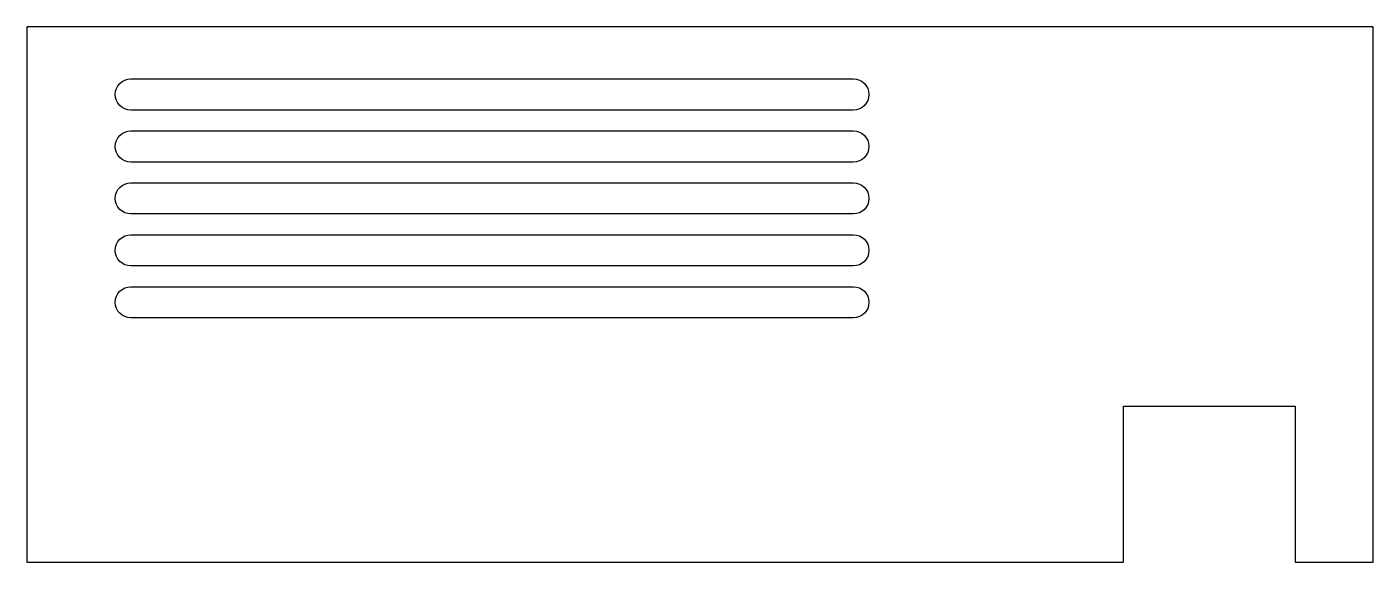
# Model space of a CAD drawing. Header units: millimetres. Extents: x 0 to 130, y 0 to 52.
import ezdxf

# ---------------------------------------------------------------- set-up
doc = ezdxf.new("R2010")
doc.units = ezdxf.units.MM

msp = doc.modelspace()

# ---------------------------------------------------------------- linework, layer by layer
msp.add_lwpolyline([(0, 0), (105.5, 0), (105.5, 15), (122, 15), (122, 0), (129.5, 0), (129.5, 51.5), (0, 51.5)], close=True)
for points in [[(10, 46.5), (79.5, 46.5, -1), (79.5, 43.5), (10, 43.5, -1)], [(79.5, 38.5), (10, 38.5, -1), (10, 41.5), (79.5, 41.5, -1)], [(79.5, 33.5), (10, 33.5, -1), (10, 36.5), (79.5, 36.5, -1)], [(79.5, 28.5), (10, 28.5, -1), (10, 31.5), (79.5, 31.5, -1)], [(79.5, 23.5), (10, 23.5, -1), (10, 26.5), (79.5, 26.5, -1)]]:
    msp.add_lwpolyline(points, format="xyb", close=True)

doc.saveas('drawing.dxf')
